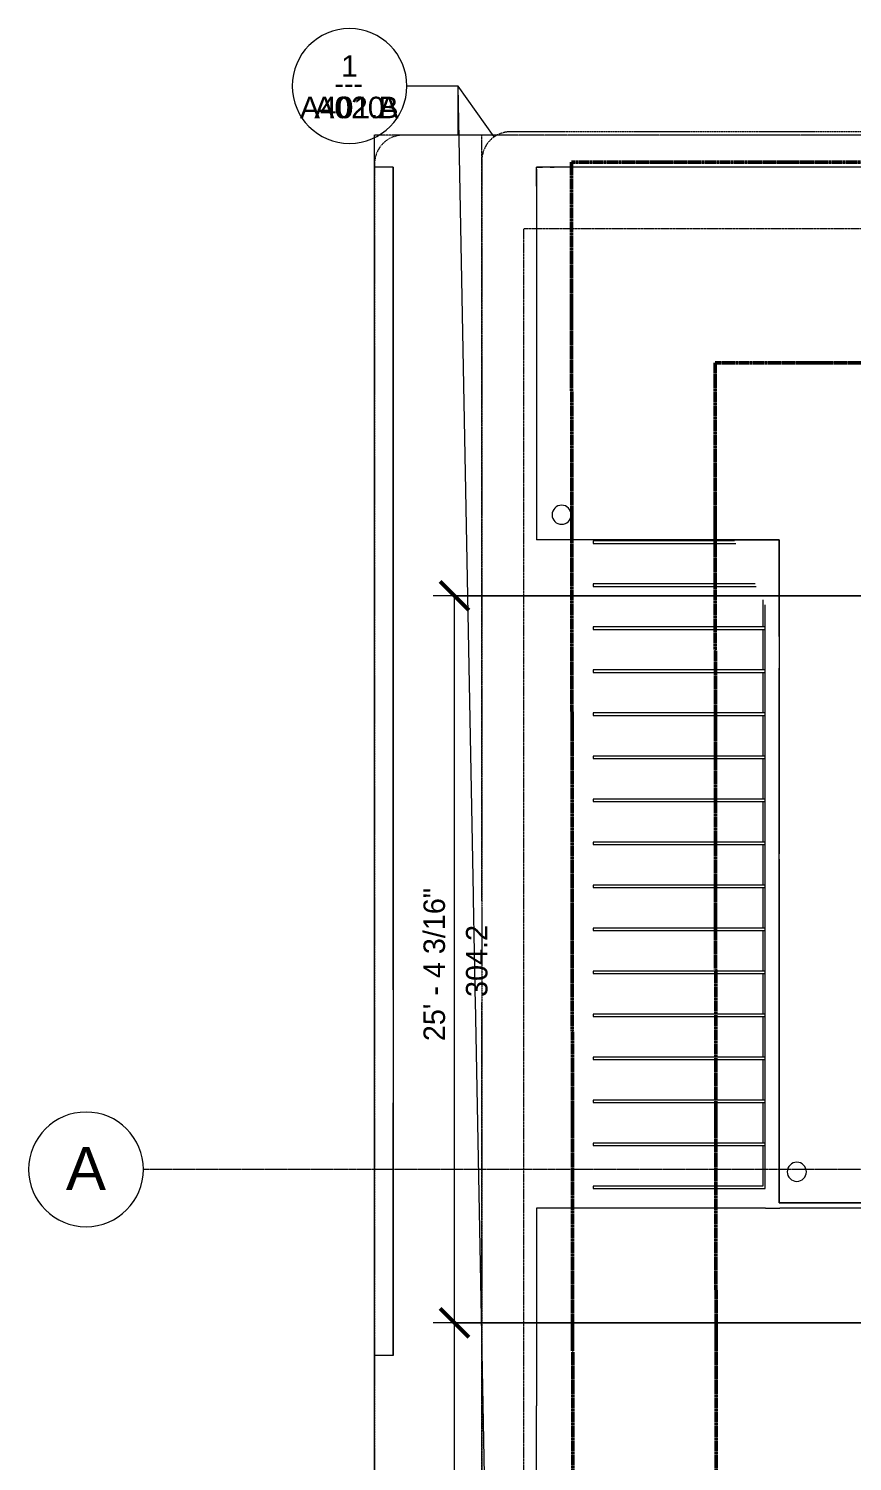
# Model space of a CAD drawing. Header units: inches. Extents: x -4266 to -1814, y 9706 to 12441.
# Drawn here: x -4217 to -3872, y 11725 to 12325 of the extents above; entities that cross this region are included whole.
import ezdxf

# ---------------------------------------------------------------- set-up
doc = ezdxf.new("R2010")
doc.units = ezdxf.units.IN
doc.header["$MEASUREMENT"] = 0
for name, pattern in [('Aligning Line 1_8_', [0.25, 0.125, -0.125]), ('Dash Dot 3_16_', [0.3125, 0.1875, -0.0625, 0, -0.0625]), ('Double Dash 3_8_', [1, 0.375, -0.125, 0.125, -0.125, 0.125, -0.125]), ('Grid Line 1_2_', [0.875, 0.5, -0.125, 0.125, -0.125])]:
    doc.linetypes.add(name, pattern=pattern)
for name, color, linetype, lineweight in [('A-ANNO-DIMS', 211, 'Continuous', 9), ('A-ANNO-DIMS-96', 211, 'Continuous', 9), ('A-ANNO-SYMB', 150, 'Continuous', 9), ('A-ANNO-SYMB-1', 150, 'Dash Dot 3_16_', 9), ('A-GENM-2', 7, 'Continuous', 9), ('C-PROP-LINE-1', 250, 'Double Dash 3_8_', 50), ('C-TOPO', 7, 'Continuous', 9), ('E-LITE-EQPM-2', 7, 'Continuous', 9), ('G-ANNO-SYMB', 111, 'Aligning Line 1_8_', 9), ('G-ANNO-SYMB-1', 147, 'Aligning Line 1_8_', 9), ('S-GRID-1', 1, 'Grid Line 1_2_', 9), ('S-GRID-IDEN', 1, 'Continuous', 9), ('S-GRID-IDEN-1', 147, 'Continuous', 9)]:
    doc.layers.add(name, color=color, linetype=linetype, lineweight=lineweight)
doc.styles.add('Arial', font='arial.ttf', dxfattribs={"height": 18})
doc.styles.add('Arial_1', font='arial.ttf', dxfattribs={"height": 9})
doc.styles.add('Century Gothic', font='ufonts.com_century-gothic.ttf', dxfattribs={"height": 9})
doc.styles.add('Century Gothic_1', font='ufonts.com_century-gothic.ttf', dxfattribs={"height": 0.09375})
doc.dimstyles.new('OD__1_16__Tol__', dxfattribs={"dimscale": 12, "dimtxt": 9.397514, "dimasz": 1, "dimexe": 0.75, "dimexo": 0.5, "dimgap": 0.125, "dimtad": 1, "dimdec": 4, "dimrnd": 0.0625, "dimzin": 3, "dimdsep": 46, "dimlunit": 4, "dimtxsty": 'Century Gothic', "dimblk1": 'OBLIQUE', "dimblk2": 'OBLIQUE', "dimsah": 1, "dimcen": 0.09, "dimdle": 0.75, "dimazin": 0, "dimtfac": 1, "dimtdec": 4, "dimtix": 1, "dimtmove": 0, "dimatfit": 3, "dimfxl": 1, "dimtvp": 1, "dimtfill": 1, "dimfrac": 2, "dimtolj": 1, "dimtzin": 0, "dimarcsym": 2})

# ---------------------------------------------------------------- blocks, each defined once
blk = doc.blocks.new('DIMBLOCK17-FLOOR PLAN - 1ST FLOOR')
at = {"layer": 'A-ANNO-DIMS-96', "lineweight": 50}
for p, q in [((-4038.48, 11782.99), (-4044.48, 11788.99)), ((-4038.48, 11782.99), (-4032.48, 11776.99)), ((-4038.48, 11278.16), (-4044.48, 11284.16)), ((-4038.48, 11278.16), (-4032.48, 11272.16))]:
    blk.add_line(p, q, dxfattribs=at)
at = {"layer": 'A-ANNO-DIMS-96'}
for p, q in [((-3753.32, 11782.99), (-4047.48, 11782.99)), ((-4038.48, 11278.16), (-4038.48, 11782.99)), ((-4038.48, 11782.99), (-3753.32, 11782.99)), ((-3832.41, 11278.16), (-4047.48, 11278.16)), ((-4038.48, 11278.16), (-3832.41, 11278.16))]:
    blk.add_line(p, q, dxfattribs=at)
at = {"layer": 'A-ANNO-DIMS-96', "color": 0, "char_height": 9, "attachment_point": 1, "rotation": 90, "line_spacing_factor": 0.984502, "style": 'Century Gothic', "bg_fill": 3, "box_fill_scale": 1.25, "bg_fill_color": 256, "bg_fill_true_color": 13158600, "bg_fill_transparency": 0}
for s, insert, width in [('42\' - 0 13/16"', (-4051.52, 11492.84), 90.5741), ('504.8', (-4033.75, 11514.84), 37.7691)]:
    blk.add_mtext(s, dxfattribs=dict(at, insert=insert, width=width))
blk = doc.blocks.new('_Oblique')
at = {"color": 0, "linetype": 'ByBlock', "lineweight": -2}
blk.add_line((-0.5, -0.5), (0.5, 0.5), dxfattribs=at)
blk = doc.blocks.new('DIMBLOCK18-FLOOR PLAN - 1ST FLOOR')
at = {"layer": 'A-ANNO-DIMS-96', "lineweight": 50}
for p, q in [((-4038.48, 12087.19), (-4044.48, 12093.19)), ((-4038.48, 12087.19), (-4032.48, 12081.19)), ((-4038.48, 11782.99), (-4044.48, 11788.99)), ((-4038.48, 11782.99), (-4032.48, 11776.99))]:
    blk.add_line(p, q, dxfattribs=at)
at = {"layer": 'A-ANNO-DIMS-96'}
for p, q in [((-2526.32, 12087.19), (-4047.48, 12087.19)), ((-4038.48, 11782.99), (-4038.48, 12087.19)), ((-4038.48, 12087.19), (-2526.32, 12087.19)), ((-3753.32, 11782.99), (-4047.48, 11782.99)), ((-4038.48, 11782.99), (-3753.32, 11782.99))]:
    blk.add_line(p, q, dxfattribs=at)
at = {"layer": 'A-ANNO-DIMS-96', "color": 0, "char_height": 9, "attachment_point": 1, "rotation": 90, "line_spacing_factor": 0.984502, "style": 'Century Gothic', "bg_fill": 3, "box_fill_scale": 1.25, "bg_fill_color": 256, "bg_fill_true_color": 13158600, "bg_fill_transparency": 0}
for s, insert, width in [('25\' - 4 3/16"', (-4051.52, 11900.86), 82.1611), ('304.2', (-4033.75, 11919.35), 37.7691)]:
    blk.add_mtext(s, dxfattribs=dict(at, insert=insert, width=width))

msp = doc.modelspace()

# ---------------------------------------------------------------- linework, layer by layer
at = {"layer": 'A-ANNO-SYMB'}
for p, q in [((-4036.96942, 12300.5788), (-4058.45649, 12300.5788)), ((-4036.96942, 12300.5788), (-4058.45649, 12300.5788)), ((-4036.96942, 12300.5788), (-4058.45649, 12300.5788)), ((-4021.98138, 12279.24513), (-4036.96942, 12300.5788)), ((-4036.96942, 12280.04045), (-4036.96942, 12300.5788))]:
    msp.add_line(p, q, dxfattribs=at)
for start, end in [(0, 180), (0, 180), (0, 180), (180, 0), (180, 0), (180, 0)]:
    msp.add_arc((-4082.45649, 12300.5788), 24, start, end, dxfattribs=at)
at = {"layer": 'A-ANNO-SYMB-1'}
for p, q in [((-1922.95638, 12280.04045), (-4059.96446, 12280.04045)), ((-1883.64479, 12281.42614), (-4015.08301, 12281.42614)), ((-4071.96446, 12268.04045), (-4071.96446, 9718.24032))]:
    msp.add_line(p, q, dxfattribs=at)
for centre in [(-4059.96446, 12268.04045), (-4015.08301, 12269.42614)]:
    msp.add_arc(centre, 12, 90, 180, dxfattribs=at)
at = {"layer": 'A-GENM-2'}
for p, q in [((-3921.36531, 12110.1894), (-3980.55596, 12110.1894)), ((-3980.55596, 12110.1894), (-3980.55596, 12109.1894)), ((-3980.55596, 12109.1894), (-3920.88629, 12109.1894))]:
    msp.add_line(p, q, dxfattribs=at)
at = {"layer": 'C-PROP-LINE-1'}
for p, q in [((-3989.61052, 12268.68951), (-1910.89642, 12268.68951)), ((-3929.52303, 12184.68951), (-1910.89642, 12184.68951))]:
    msp.add_line(p, q, dxfattribs=at)
at = {"layer": 'C-TOPO'}
for p, q in [((-4064.23425, 12266.58911), (-4072.00696, 12266.58911)), ((-4064.23425, 12266.58911), (-4072.00696, 12266.58911)), ((-4064.23425, 12266.58911), (-4064.23425, 12264.35229)), ((-4064.23425, 12264.35229), (-4064.23425, 12266.58911)), ((-4064.23425, 12245.75757), (-4064.23425, 12264.35229)), ((-4064.23425, 12264.35229), (-4064.23425, 12245.75757)), ((-4001.70593, 12266.58911), (-4004.23425, 12266.58911)), ((-4004.23425, 12265.74683), (-4004.23425, 12266.58911)), ((-4004.23425, 12265.74683), (-4004.23425, 12266.58911)), ((-4004.23425, 12266.58911), (-4001.70593, 12266.58911)), ((-4004.23425, 12258.68481), (-4004.23425, 12265.74683)), ((-4004.23425, 12265.74683), (-4004.23425, 12258.68481)), ((-3998.49719, 12266.58911), (-4001.70593, 12266.58911)), ((-3998.49719, 12266.58911), (-4001.70593, 12266.58911)), ((-3996.79834, 12266.58911), (-3998.49719, 12266.58911)), ((-3998.49719, 12266.58911), (-3996.79834, 12266.58911)), ((-3996.34937, 12266.58911), (-3996.79834, 12266.58911)), ((-3996.34937, 12266.58911), (-3996.79834, 12266.58911)), ((-3994.29053, 12266.58911), (-3996.34937, 12266.58911)), ((-3994.29053, 12266.58911), (-3996.34937, 12266.58911)), ((-3990.28418, 12266.58911), (-3994.29053, 12266.58911)), ((-3990.28418, 12266.58911), (-3994.29053, 12266.58911)), ((-3675.40173, 12266.58911), (-3990.28418, 12266.58911)), ((-3675.40173, 12266.58911), (-3990.28418, 12266.58911)), ((-4004.23425, 12258.68481), (-4004.23425, 12110.58911)), ((-4004.23425, 12258.68481), (-4004.23425, 12110.58911)), ((-4064.23425, 12245.75757), (-4064.23425, 12176.01343)), ((-4064.23425, 12176.01343), (-4064.23425, 12245.75757)), ((-4064.23425, 12176.01343), (-4064.23425, 12021.22632)), ((-4064.23425, 12021.22632), (-4064.23425, 12176.01343)), ((-3922.0719, 12110.58911), (-4004.23425, 12110.58911)), ((-3922.0719, 12110.58911), (-4004.23425, 12110.58911)), ((-3902.72388, 12110.58911), (-3922.0719, 12110.58911)), ((-3922.0719, 12110.58911), (-3902.72388, 12110.58911)), ((-4064.23425, 12021.22632), (-4064.23425, 11985.99316)), ((-4064.23425, 11985.99316), (-4064.23425, 12021.22632)), ((-4064.23425, 11985.99316), (-4064.23425, 11922.36768)), ((-4064.23425, 11922.36768), (-4064.23425, 11985.99316)), ((-4064.23425, 11922.36768), (-4064.23425, 11875.07666)), ((-4064.23425, 11922.36768), (-4064.23425, 11875.07666)), ((-4064.23425, 11837.18701), (-4064.23425, 11875.07666)), ((-4064.23425, 11875.07666), (-4064.23425, 11837.18701)), ((-4064.23425, 11837.18701), (-4064.23425, 11769.36475)), ((-4064.23425, 11769.36475), (-4064.23425, 11837.18701)), ((-4064.23425, 11769.36475), (-4072.00696, 11769.36475)), ((-4064.23425, 11769.36475), (-4072.00696, 11769.36475))]:
    msp.add_line(p, q, dxfattribs=at)
at = {"layer": 'E-LITE-EQPM-2'}
for start, end in [(0, 180), (180, 0)]:
    msp.add_arc((-3993.71562, 12121.1478), 4, start, end, dxfattribs=at)
at = {"layer": 'G-ANNO-SYMB'}
msp.add_line((-4027.08301, 11070.38095), (-4027.08301, 12280.10057), dxfattribs=at)
at = {"layer": 'G-ANNO-SYMB-1'}
for p, q in [((-4071.96446, 9706.24032), (-4071.96446, 12280.10057)), ((-4071.96446, 9756.52836), (-4071.96446, 12280.05907)), ((-1926.94838, 12280.05907), (-4071.96446, 12280.05907)), ((-1910.89642, 12240.74859), (-4009.5295, 12240.74859))]:
    msp.add_line(p, q, dxfattribs=at)
at = {"layer": 'S-GRID-IDEN-1'}
for start, end in [(90, 270), (270, 90)]:
    msp.add_arc((-4192.71446, 11847.1894), 24, start, end, dxfattribs=at)

# ---------------------------------------------------------------- texts
at = {"layer": 'A-ANNO-SYMB', "char_height": 9, "attachment_point": 1}
for s, insert, width, style in [('1', (-4085.94642, 12313.47804), 8.484, 'Arial_1'), ('1', (-4085.94642, 12313.47804), 8.484, 'Arial_1'), ('1', (-4085.94642, 12313.47804), 8.484, 'Arial_1'), ('---', (-4088.80728, 12306.19718), 15.453, 'Century Gothic_1'), ('---', (-4088.80728, 12306.19718), 15.453, 'Century Gothic_1'), ('---', (-4088.80728, 12306.19718), 15.453, 'Century Gothic_1'), ('A401.B', (-4103.19996, 12296.09383), 50.298, 'Arial_1'), ('A401.A', (-4103.19996, 12296.09383), 50.298, 'Arial_1'), ('A020', (-4097.19051, 12296.09383), 35.754, 'Arial_1')]:
    msp.add_mtext(s, dxfattribs=dict(at, insert=insert, width=width, style=style))
at = {"layer": 'S-GRID-IDEN', "insert": (-4201.1209, 11856.57022), "char_height": 18, "width": 20.301, "attachment_point": 1, "style": 'Arial'}
msp.add_mtext('A', dxfattribs=at)

# ---------------------------------------------------------------- next in the draw order: dimensions: what is measured, and where the dimension line sits
at = {"layer": 'A-ANNO-DIMS'}
dim = msp.add_linear_dim(base=(-4038.48434, 11782.9894), p1=(-3826.41124, 11278.1644), p2=(-3747.32374, 11782.9894), angle=90, dimstyle='OD__1_16__Tol__', override={"dimpost": '<>\\X', "dimfxl": 510.982498}, dxfattribs=at)
dim.commit()
dim.dimension.update_dxf_attribs({"geometry": 'DIMBLOCK17-FLOOR PLAN - 1ST FLOOR', "text_midpoint": (-4038.48434, 11530.5769)})

# ---------------------------------------------------------------- next in the draw order: linework, layer by layer
at = {"layer": 'C-TOPO'}
msp.add_line((-4004.24817, 11571.6731), (-4004.24817, 11748.18311), dxfattribs=at)

# ---------------------------------------------------------------- next in the draw order: dimensions: what is measured, and where the dimension line sits
at = {"layer": 'A-ANNO-DIMS'}
dim = msp.add_linear_dim(base=(-4038.48434, 12087.1894), p1=(-3747.32374, 11782.9894), p2=(-2520.32374, 12087.1894), angle=90, dimstyle='OD__1_16__Tol__', override={"dimpost": '<>\\X', "dimfxl": 1264.146605}, dxfattribs=at)
dim.commit()
dim.dimension.update_dxf_attribs({"geometry": 'DIMBLOCK18-FLOOR PLAN - 1ST FLOOR', "text_midpoint": (-4038.48434, 11935.0894)})

# ---------------------------------------------------------------- next in the draw order: linework, layer by layer
at = {"layer": 'A-ANNO-SYMB'}
msp.add_line((-4015.30955, 11153.424), (-4036.96942, 12300.5788), dxfattribs=at)
at = {"layer": 'A-ANNO-SYMB-1'}
msp.add_line((-4027.08301, 12269.42614), (-4027.08301, 11082.38095), dxfattribs=at)
at = {"layer": 'A-GENM-2'}
for p, q in [((-3912.74296, 12092.1894), (-3980.55596, 12092.1894)), ((-3980.55596, 12092.1894), (-3980.55596, 12091.1894)), ((-3912.74296, 12092.1894), (-3980.55596, 12092.1894)), ((-3980.55596, 12092.1894), (-3980.55596, 12091.1894)), ((-3980.55596, 12091.1894), (-3912.26394, 12091.1894)), ((-3980.55596, 12091.1894), (-3912.26394, 12091.1894)), ((-3909.55596, 12085.53624), (-3909.55596, 12074.1894)), ((-3908.55596, 12073.1894), (-3908.55596, 12083.44865)), ((-3909.55596, 12074.1894), (-3980.55596, 12074.1894)), ((-3980.55596, 12074.1894), (-3980.55596, 12073.1894)), ((-3908.55596, 12074.1894), (-3980.55596, 12074.1894)), ((-3980.55596, 12074.1894), (-3980.55596, 12073.1894)), ((-3980.55596, 12073.1894), (-3908.55596, 12073.1894)), ((-3980.55596, 12073.1894), (-3909.55596, 12073.1894)), ((-3909.55596, 12073.1894), (-3909.55596, 12056.1894)), ((-3908.55596, 12055.1894), (-3908.55596, 12074.1894)), ((-3909.55596, 12056.1894), (-3980.55596, 12056.1894)), ((-3980.55596, 12056.1894), (-3980.55596, 12055.1894)), ((-3908.55596, 12056.1894), (-3980.55596, 12056.1894)), ((-3980.55596, 12056.1894), (-3980.55596, 12055.1894)), ((-3980.55596, 12055.1894), (-3908.55596, 12055.1894)), ((-3980.55596, 12055.1894), (-3909.55596, 12055.1894)), ((-3909.55596, 12055.1894), (-3909.55596, 12038.1894)), ((-3908.55596, 12037.1894), (-3908.55596, 12056.1894)), ((-3909.55596, 12038.1894), (-3980.55596, 12038.1894)), ((-3980.55596, 12038.1894), (-3980.55596, 12037.1894)), ((-3908.55596, 12038.1894), (-3980.55596, 12038.1894)), ((-3980.55596, 12038.1894), (-3980.55596, 12037.1894)), ((-3980.55596, 12037.1894), (-3908.55596, 12037.1894)), ((-3980.55596, 12037.1894), (-3909.55596, 12037.1894)), ((-3909.55596, 12037.1894), (-3909.55596, 12020.1894)), ((-3908.55596, 12019.1894), (-3908.55596, 12038.1894)), ((-3909.55596, 12020.1894), (-3980.55596, 12020.1894)), ((-3980.55596, 12020.1894), (-3980.55596, 12019.1894)), ((-3908.55596, 12020.1894), (-3980.55596, 12020.1894)), ((-3980.55596, 12020.1894), (-3980.55596, 12019.1894)), ((-3980.55596, 12019.1894), (-3908.55596, 12019.1894)), ((-3980.55596, 12019.1894), (-3909.55596, 12019.1894)), ((-3909.55596, 12019.1894), (-3909.55596, 12002.1894)), ((-3908.55596, 12001.1894), (-3908.55596, 12020.1894)), ((-3909.55596, 12002.1894), (-3980.55596, 12002.1894)), ((-3980.55596, 12002.1894), (-3980.55596, 12001.1894)), ((-3908.55596, 12002.1894), (-3980.55596, 12002.1894)), ((-3980.55596, 12002.1894), (-3980.55596, 12001.1894)), ((-3980.55596, 12001.1894), (-3908.55596, 12001.1894)), ((-3980.55596, 12001.1894), (-3909.55596, 12001.1894)), ((-3909.55596, 12001.1894), (-3909.55596, 11984.1894)), ((-3908.55596, 11983.1894), (-3908.55596, 12002.1894)), ((-3909.55596, 11984.1894), (-3980.55596, 11984.1894)), ((-3980.55596, 11984.1894), (-3980.55596, 11983.1894)), ((-3908.55596, 11984.1894), (-3980.55596, 11984.1894)), ((-3980.55596, 11984.1894), (-3980.55596, 11983.1894)), ((-3980.55596, 11983.1894), (-3908.55596, 11983.1894)), ((-3980.55596, 11983.1894), (-3909.55596, 11983.1894)), ((-3909.55596, 11983.1894), (-3909.55596, 11966.1894)), ((-3908.55596, 11965.1894), (-3908.55596, 11984.1894)), ((-3909.55596, 11966.1894), (-3980.55596, 11966.1894)), ((-3980.55596, 11966.1894), (-3980.55596, 11965.1894)), ((-3908.55596, 11966.1894), (-3980.55596, 11966.1894)), ((-3980.55596, 11966.1894), (-3980.55596, 11965.1894)), ((-3980.55596, 11965.1894), (-3908.55596, 11965.1894)), ((-3980.55596, 11965.1894), (-3909.55596, 11965.1894)), ((-3909.55596, 11965.1894), (-3909.55596, 11948.1894)), ((-3908.55596, 11947.1894), (-3908.55596, 11966.1894)), ((-3909.55596, 11948.1894), (-3980.55596, 11948.1894)), ((-3980.55596, 11948.1894), (-3980.55596, 11947.1894)), ((-3908.55596, 11948.1894), (-3980.55596, 11948.1894)), ((-3980.55596, 11948.1894), (-3980.55596, 11947.1894)), ((-3980.55596, 11947.1894), (-3908.55596, 11947.1894)), ((-3980.55596, 11947.1894), (-3909.55596, 11947.1894)), ((-3909.55596, 11947.1894), (-3909.55596, 11930.1894)), ((-3908.55596, 11929.1894), (-3908.55596, 11948.1894)), ((-3909.55596, 11930.1894), (-3980.55596, 11930.1894)), ((-3980.55596, 11930.1894), (-3980.55596, 11929.1894)), ((-3908.55596, 11930.1894), (-3980.55596, 11930.1894)), ((-3980.55596, 11930.1894), (-3980.55596, 11929.1894)), ((-3980.55596, 11929.1894), (-3908.55596, 11929.1894)), ((-3980.55596, 11929.1894), (-3909.55596, 11929.1894)), ((-3909.55596, 11929.1894), (-3909.55596, 11912.1894)), ((-3908.55596, 11911.1894), (-3908.55596, 11930.1894)), ((-3909.55596, 11912.1894), (-3980.55596, 11912.1894)), ((-3980.55596, 11912.1894), (-3980.55596, 11911.1894)), ((-3908.55596, 11912.1894), (-3980.55596, 11912.1894)), ((-3980.55596, 11912.1894), (-3980.55596, 11911.1894)), ((-3980.55596, 11911.1894), (-3908.55596, 11911.1894)), ((-3980.55596, 11911.1894), (-3909.55596, 11911.1894)), ((-3909.55596, 11911.1894), (-3909.55596, 11894.1894)), ((-3908.55596, 11893.1894), (-3908.55596, 11912.1894)), ((-3909.55596, 11894.1894), (-3980.55596, 11894.1894)), ((-3980.55596, 11894.1894), (-3980.55596, 11893.1894)), ((-3908.55596, 11894.1894), (-3980.55596, 11894.1894)), ((-3980.55596, 11894.1894), (-3980.55596, 11893.1894)), ((-3980.55596, 11893.1894), (-3908.55596, 11893.1894)), ((-3980.55596, 11893.1894), (-3909.55596, 11893.1894)), ((-3909.55596, 11893.1894), (-3909.55596, 11876.1894)), ((-3908.55596, 11875.1894), (-3908.55596, 11894.1894)), ((-3909.55596, 11876.1894), (-3980.55596, 11876.1894)), ((-3980.55596, 11876.1894), (-3980.55596, 11875.1894)), ((-3908.55596, 11876.1894), (-3980.55596, 11876.1894)), ((-3980.55596, 11876.1894), (-3980.55596, 11875.1894)), ((-3980.55596, 11875.1894), (-3908.55596, 11875.1894)), ((-3980.55596, 11875.1894), (-3909.55596, 11875.1894)), ((-3909.55596, 11875.1894), (-3909.55596, 11858.1894)), ((-3908.55596, 11857.1894), (-3908.55596, 11876.1894)), ((-3909.55596, 11858.1894), (-3980.55596, 11858.1894)), ((-3980.55596, 11858.1894), (-3980.55596, 11857.1894)), ((-3908.55596, 11858.1894), (-3980.55596, 11858.1894)), ((-3980.55596, 11858.1894), (-3980.55596, 11857.1894)), ((-3980.55596, 11857.1894), (-3908.55596, 11857.1894)), ((-3980.55596, 11857.1894), (-3909.55596, 11857.1894)), ((-3909.55596, 11857.1894), (-3909.55596, 11840.1894)), ((-3908.55596, 11839.1894), (-3908.55596, 11858.1894)), ((-3909.55596, 11840.1894), (-3980.55596, 11840.1894)), ((-3980.55596, 11840.1894), (-3980.55596, 11839.1894)), ((-3980.55596, 11839.1894), (-3908.55596, 11839.1894))]:
    msp.add_line(p, q, dxfattribs=at)
at = {"layer": 'C-PROP-LINE-1'}
for p, q in [((-3989.61052, 12268.68951), (-3987.00617, 9767.3363)), ((-3929.52303, 12184.68951), (-3927.0955, 9853.16749))]:
    msp.add_line(p, q, dxfattribs=at)
at = {"layer": 'C-TOPO'}
for p, q in [((-3902.72388, 12110.58911), (-3902.72388, 12070.19824)), ((-3902.72388, 12070.19824), (-3902.72388, 12110.58911)), ((-3902.72388, 12070.19824), (-3902.72388, 12057.01465)), ((-3902.72388, 12070.19824), (-3902.72388, 12057.01465)), ((-3902.72388, 12057.01465), (-3902.72388, 11979.27246)), ((-3902.72388, 11979.27246), (-3902.72388, 12057.01465)), ((-3902.72388, 11976.95728), (-3902.72388, 11979.27246)), ((-3902.72388, 11976.95728), (-3902.72388, 11979.27246)), ((-3902.72388, 11874.21021), (-3902.72388, 11976.95728)), ((-3902.72388, 11976.95728), (-3902.72388, 11874.21021)), ((-3902.72388, 11833.23926), (-3902.72388, 11874.21021)), ((-3902.72388, 11874.21021), (-3902.72388, 11833.23926)), ((-3908.41296, 11830.98926), (-4004.24817, 11830.98926)), ((-4004.24817, 11830.98926), (-4004.24817, 11793.08789)), ((-3908.41296, 11830.98926), (-3902.40491, 11830.98926)), ((-3896.625, 11833.23926), (-3902.72388, 11833.23926)), ((-3902.72388, 11833.23926), (-3896.625, 11833.23926)), ((-3896.625, 11830.98926), (-3902.40491, 11830.98926)), ((-3896.625, 11833.23926), (-3874.69519, 11833.23926)), ((-3874.69519, 11833.23926), (-3896.625, 11833.23926)), ((-3875.84106, 11830.98926), (-3896.625, 11830.98926)), ((-3849.46069, 11830.98926), (-3875.84106, 11830.98926)), ((-3846.8606, 11833.23926), (-3874.69519, 11833.23926)), ((-3874.69519, 11833.23926), (-3846.8606, 11833.23926)), ((-4004.24817, 11793.08789), (-4004.24817, 11776.81348)), ((-4004.24817, 11776.81348), (-4004.24817, 11748.18311))]:
    msp.add_line(p, q, dxfattribs=at)
at = {"layer": 'E-LITE-EQPM-2'}
for start, end in [(0, 180), (180, 0)]:
    msp.add_arc((-3895.31308, 11846.1894), 4, start, end, dxfattribs=at)
at = {"layer": 'G-ANNO-SYMB-1'}
msp.add_line((-4009.5295, 9846.2766), (-4009.5295, 12240.74859), dxfattribs=at)
at = {"layer": 'S-GRID-1'}
msp.add_line((-1814.20638, 11847.1894), (-4168.71446, 11847.1894), dxfattribs=at)

doc.saveas('drawing.dxf')
